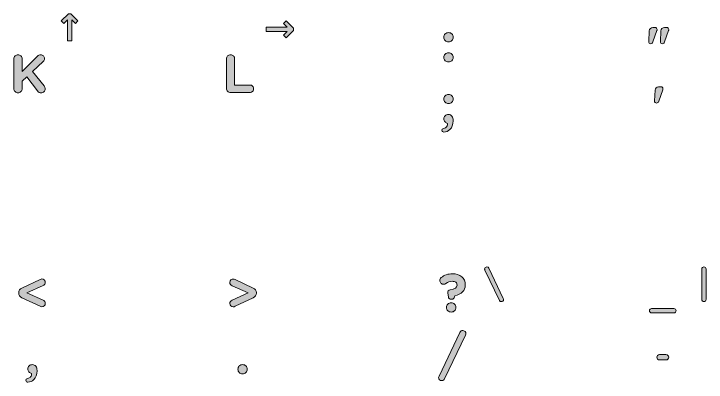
# Model space of a CAD drawing. Header units: inches. Extents: x 10 to 279, y -157 to -9.
# Drawn here: x 219.6 to 278.9, y -79.1 to -47.5 of the extents above; entities that cross this region are included whole.
import ezdxf

# ---------------------------------------------------------------- set-up
doc = ezdxf.new("R2010")
doc.units = ezdxf.units.IN
doc.header["$MEASUREMENT"] = 0
doc.layers.add('Layer 1', color=7, linetype='Continuous')

# ---------------------------------------------------------------- blocks, each defined once
blk = doc.blocks.new('block 40')
at = {"layer": 'Layer 1'}
h = blk.add_hatch(color=7, dxfattribs=at)
h.dxf.hatch_style = 2
edge = h.paths.add_edge_path()
edge.add_spline(control_points=[(256.459, -49.534), (256.459, -49.424), (256.497, -49.331), (256.573, -49.256), (256.65, -49.181), (256.745, -49.144), (256.858, -49.144), (256.971, -49.144), (257.066, -49.181), (257.142, -49.256), (257.218, -49.331), (257.257, -49.424), (257.257, -49.534), (257.257, -49.534), (257.257, -49.543), (257.257, -49.543), (257.257, -49.653), (257.218, -49.745), (257.142, -49.82), (257.066, -49.895), (256.971, -49.933), (256.858, -49.933), (256.745, -49.933), (256.65, -49.895), (256.573, -49.82), (256.497, -49.745), (256.459, -49.653), (256.459, -49.543), (256.459, -49.543), (256.459, -49.534), (256.459, -49.534)], knot_values=[0, 0, 0, 0, 1, 1, 1, 2, 2, 2, 3, 3, 3, 4, 4, 4, 5, 5, 5, 6, 6, 6, 7, 7, 7, 8, 8, 8, 9, 9, 9, 10, 10, 10, 10], degree=3, periodic=1)
edge = h.paths.add_edge_path()
edge.add_spline(control_points=[(256.459, -51.258), (256.459, -51.148), (256.497, -51.056), (256.573, -50.981), (256.65, -50.906), (256.745, -50.868), (256.858, -50.868), (256.971, -50.868), (257.066, -50.906), (257.142, -50.981), (257.218, -51.056), (257.257, -51.148), (257.257, -51.258), (257.257, -51.258), (257.257, -51.267), (257.257, -51.267), (257.257, -51.377), (257.218, -51.47), (257.142, -51.545), (257.066, -51.62), (256.971, -51.657), (256.858, -51.657), (256.745, -51.657), (256.65, -51.62), (256.573, -51.545), (256.497, -51.47), (256.459, -51.377), (256.459, -51.267), (256.459, -51.267), (256.459, -51.258), (256.459, -51.258)], knot_values=[0, 0, 0, 0, 1, 1, 1, 2, 2, 2, 3, 3, 3, 4, 4, 4, 5, 5, 5, 6, 6, 6, 7, 7, 7, 8, 8, 8, 9, 9, 9, 10, 10, 10, 10], degree=3, periodic=1)
h = blk.add_hatch(color=7, dxfattribs=at)
h.dxf.hatch_style = 2
edge = h.paths.add_edge_path()
edge.add_spline(control_points=[(256.289, -57.508), (256.289, -57.429), (256.335, -57.378), (256.427, -57.357), (256.543, -57.329), (256.632, -57.277), (256.695, -57.201), (256.758, -57.125), (256.786, -57.031), (256.78, -56.921), (256.691, -56.9), (256.616, -56.855), (256.553, -56.786), (256.49, -56.717), (256.459, -56.637), (256.459, -56.545), (256.459, -56.545), (256.459, -56.536), (256.459, -56.536), (256.459, -56.426), (256.494, -56.336), (256.565, -56.265), (256.635, -56.195), (256.726, -56.16), (256.839, -56.16), (256.968, -56.16), (257.068, -56.206), (257.14, -56.298), (257.212, -56.389), (257.248, -56.515), (257.248, -56.674), (257.248, -56.674), (257.248, -56.692), (257.248, -56.692), (257.248, -57.013), (257.158, -57.264), (256.977, -57.444), (256.83, -57.591), (256.659, -57.664), (256.464, -57.664), (256.347, -57.664), (256.289, -57.612), (256.289, -57.508)], knot_values=[0, 0, 0, 0, 1, 1, 1, 2, 2, 2, 3, 3, 3, 4, 4, 4, 5, 5, 5, 6, 6, 6, 7, 7, 7, 8, 8, 8, 9, 9, 9, 10, 10, 10, 11, 11, 11, 12, 12, 12, 13, 13, 13, 14, 14, 14, 14], degree=3, periodic=1)
edge = h.paths.add_edge_path()
edge.add_spline(control_points=[(256.459, -54.825), (256.459, -54.715), (256.497, -54.623), (256.573, -54.548), (256.65, -54.473), (256.745, -54.436), (256.858, -54.436), (256.971, -54.436), (257.066, -54.473), (257.142, -54.548), (257.218, -54.623), (257.257, -54.715), (257.257, -54.825), (257.257, -54.825), (257.257, -54.835), (257.257, -54.835), (257.257, -54.945), (257.218, -55.037), (257.142, -55.112), (257.066, -55.187), (256.971, -55.224), (256.858, -55.224), (256.745, -55.224), (256.65, -55.187), (256.573, -55.112), (256.497, -55.037), (256.459, -54.945), (256.459, -54.835), (256.459, -54.835), (256.459, -54.825), (256.459, -54.825)], knot_values=[0, 0, 0, 0, 1, 1, 1, 2, 2, 2, 3, 3, 3, 4, 4, 4, 5, 5, 5, 6, 6, 6, 7, 7, 7, 8, 8, 8, 9, 9, 9, 10, 10, 10, 10], degree=3, periodic=1)
at = {"layer": 'Layer 1', "lineweight": 0}
for points, knots in [([(256.459, -49.534), (256.459, -49.424), (256.497, -49.331), (256.573, -49.256), (256.65, -49.181), (256.745, -49.144), (256.858, -49.144), (256.971, -49.144), (257.066, -49.181), (257.142, -49.256), (257.218, -49.331), (257.257, -49.424), (257.257, -49.534), (257.257, -49.534), (257.257, -49.543), (257.257, -49.543), (257.257, -49.653), (257.218, -49.745), (257.142, -49.82), (257.066, -49.895), (256.971, -49.933), (256.858, -49.933), (256.745, -49.933), (256.65, -49.895), (256.573, -49.82), (256.497, -49.745), (256.459, -49.653), (256.459, -49.543), (256.459, -49.543), (256.459, -49.534), (256.459, -49.534)], [0, 0, 0, 0, 1, 1, 1, 2, 2, 2, 3, 3, 3, 4, 4, 4, 5, 5, 5, 6, 6, 6, 7, 7, 7, 8, 8, 8, 9, 9, 9, 10, 10, 10, 10]), ([(256.459, -51.258), (256.459, -51.148), (256.497, -51.056), (256.573, -50.981), (256.65, -50.906), (256.745, -50.868), (256.858, -50.868), (256.971, -50.868), (257.066, -50.906), (257.142, -50.981), (257.218, -51.056), (257.257, -51.148), (257.257, -51.258), (257.257, -51.258), (257.257, -51.267), (257.257, -51.267), (257.257, -51.377), (257.218, -51.47), (257.142, -51.545), (257.066, -51.62), (256.971, -51.657), (256.858, -51.657), (256.745, -51.657), (256.65, -51.62), (256.573, -51.545), (256.497, -51.47), (256.459, -51.377), (256.459, -51.267), (256.459, -51.267), (256.459, -51.258), (256.459, -51.258)], [0, 0, 0, 0, 1, 1, 1, 2, 2, 2, 3, 3, 3, 4, 4, 4, 5, 5, 5, 6, 6, 6, 7, 7, 7, 8, 8, 8, 9, 9, 9, 10, 10, 10, 10]), ([(256.459, -54.825), (256.459, -54.715), (256.497, -54.623), (256.573, -54.548), (256.65, -54.473), (256.745, -54.436), (256.858, -54.436), (256.971, -54.436), (257.066, -54.473), (257.142, -54.548), (257.218, -54.623), (257.257, -54.715), (257.257, -54.825), (257.257, -54.825), (257.257, -54.835), (257.257, -54.835), (257.257, -54.945), (257.218, -55.037), (257.142, -55.112), (257.066, -55.187), (256.971, -55.224), (256.858, -55.224), (256.745, -55.224), (256.65, -55.187), (256.573, -55.112), (256.497, -55.037), (256.459, -54.945), (256.459, -54.835), (256.459, -54.835), (256.459, -54.825), (256.459, -54.825)], [0, 0, 0, 0, 1, 1, 1, 2, 2, 2, 3, 3, 3, 4, 4, 4, 5, 5, 5, 6, 6, 6, 7, 7, 7, 8, 8, 8, 9, 9, 9, 10, 10, 10, 10]), ([(256.289, -57.508), (256.289, -57.429), (256.335, -57.378), (256.427, -57.357), (256.543, -57.329), (256.632, -57.277), (256.695, -57.201), (256.758, -57.125), (256.786, -57.031), (256.78, -56.921), (256.691, -56.9), (256.616, -56.855), (256.553, -56.786), (256.49, -56.717), (256.459, -56.637), (256.459, -56.545), (256.459, -56.545), (256.459, -56.536), (256.459, -56.536), (256.459, -56.426), (256.494, -56.336), (256.565, -56.265), (256.635, -56.195), (256.726, -56.16), (256.839, -56.16), (256.968, -56.16), (257.068, -56.206), (257.14, -56.298), (257.212, -56.389), (257.248, -56.515), (257.248, -56.674), (257.248, -56.674), (257.248, -56.692), (257.248, -56.692), (257.248, -57.013), (257.158, -57.264), (256.977, -57.444), (256.83, -57.591), (256.659, -57.664), (256.464, -57.664), (256.347, -57.664), (256.289, -57.612), (256.289, -57.508)], [0, 0, 0, 0, 1, 1, 1, 2, 2, 2, 3, 3, 3, 4, 4, 4, 5, 5, 5, 6, 6, 6, 7, 7, 7, 8, 8, 8, 9, 9, 9, 10, 10, 10, 11, 11, 11, 12, 12, 12, 13, 13, 13, 14, 14, 14, 14])]:
    blk.add_open_spline(points, degree=3, knots=knots, dxfattribs=at)
blk = doc.blocks.new('block 41')
at = {"layer": 'Layer 1'}
h = blk.add_hatch(color=7, dxfattribs=at)
h.dxf.hatch_style = 2
edge = h.paths.add_edge_path()
edge.add_spline(control_points=[(237.823, -53.922), (237.823, -53.922), (237.823, -51.391), (237.823, -51.391), (237.823, -51.293), (237.858, -51.21), (237.926, -51.141), (237.995, -51.072), (238.078, -51.038), (238.176, -51.038), (238.274, -51.038), (238.357, -51.072), (238.426, -51.141), (238.495, -51.21), (238.529, -51.293), (238.529, -51.391), (238.529, -51.391), (238.529, -53.633), (238.529, -53.633), (238.529, -53.633), (239.837, -53.633), (239.837, -53.633), (239.925, -53.633), (240.001, -53.665), (240.063, -53.727), (240.126, -53.79), (240.158, -53.866), (240.158, -53.954), (240.158, -54.043), (240.126, -54.119), (240.063, -54.181), (240.001, -54.244), (239.925, -54.275), (239.837, -54.275), (239.837, -54.275), (238.176, -54.275), (238.176, -54.275), (238.078, -54.275), (237.995, -54.241), (237.926, -54.172), (237.858, -54.104), (237.823, -54.02), (237.823, -53.922)], knot_values=[0, 0, 0, 0, 1, 1, 1, 2, 2, 2, 3, 3, 3, 4, 4, 4, 5, 5, 5, 6, 6, 6, 7, 7, 7, 8, 8, 8, 9, 9, 9, 10, 10, 10, 11, 11, 11, 12, 12, 12, 13, 13, 13, 14, 14, 14, 14], degree=3, periodic=1)
at = {"layer": 'Layer 1', "lineweight": 0}
blk.add_open_spline([(237.823, -53.922), (237.823, -53.922), (237.823, -51.391), (237.823, -51.391), (237.823, -51.293), (237.858, -51.21), (237.926, -51.141), (237.995, -51.072), (238.078, -51.038), (238.176, -51.038), (238.274, -51.038), (238.357, -51.072), (238.426, -51.141), (238.495, -51.21), (238.529, -51.293), (238.529, -51.391), (238.529, -51.391), (238.529, -53.633), (238.529, -53.633), (238.529, -53.633), (239.837, -53.633), (239.837, -53.633), (239.925, -53.633), (240.001, -53.665), (240.063, -53.727), (240.126, -53.79), (240.158, -53.866), (240.158, -53.954), (240.158, -54.043), (240.126, -54.119), (240.063, -54.181), (240.001, -54.244), (239.925, -54.275), (239.837, -54.275), (239.837, -54.275), (238.176, -54.275), (238.176, -54.275), (238.078, -54.275), (237.995, -54.241), (237.926, -54.172), (237.858, -54.104), (237.823, -54.02), (237.823, -53.922)], degree=3, knots=[0, 0, 0, 0, 1, 1, 1, 2, 2, 2, 3, 3, 3, 4, 4, 4, 5, 5, 5, 6, 6, 6, 7, 7, 7, 8, 8, 8, 9, 9, 9, 10, 10, 10, 11, 11, 11, 12, 12, 12, 13, 13, 13, 14, 14, 14, 14], dxfattribs=at)
blk = doc.blocks.new('block 42')
at = {"layer": 'Layer 1'}
h = blk.add_hatch(color=7, dxfattribs=at)
h.dxf.hatch_style = 2
edge = h.paths.add_edge_path()
edge.add_spline(control_points=[(219.61, -53.95), (219.61, -53.95), (219.61, -51.391), (219.61, -51.391), (219.61, -51.293), (219.645, -51.21), (219.714, -51.141), (219.783, -51.072), (219.866, -51.038), (219.964, -51.038), (220.062, -51.038), (220.145, -51.072), (220.214, -51.141), (220.283, -51.21), (220.317, -51.293), (220.317, -51.391), (220.317, -51.391), (220.317, -52.468), (220.317, -52.468), (220.317, -52.468), (221.62, -51.175), (221.62, -51.175), (221.711, -51.084), (221.81, -51.038), (221.917, -51.038), (222.012, -51.038), (222.09, -51.07), (222.151, -51.134), (222.212, -51.198), (222.243, -51.275), (222.243, -51.363), (222.243, -51.461), (222.2, -51.55), (222.115, -51.629), (222.115, -51.629), (221.211, -52.473), (221.211, -52.473), (221.211, -52.473), (222.197, -53.711), (222.197, -53.711), (222.261, -53.791), (222.293, -53.873), (222.293, -53.959), (222.293, -54.057), (222.26, -54.139), (222.193, -54.204), (222.125, -54.27), (222.04, -54.303), (221.936, -54.303), (221.826, -54.303), (221.726, -54.246), (221.637, -54.133), (221.637, -54.133), (220.72, -52.932), (220.72, -52.932), (220.72, -52.932), (220.317, -53.308), (220.317, -53.308), (220.317, -53.308), (220.317, -53.95), (220.317, -53.95), (220.317, -54.048), (220.283, -54.131), (220.214, -54.2), (220.145, -54.269), (220.062, -54.303), (219.964, -54.303), (219.866, -54.303), (219.783, -54.269), (219.714, -54.2), (219.645, -54.131), (219.61, -54.048), (219.61, -53.95)], knot_values=[0, 0, 0, 0, 1, 1, 1, 2, 2, 2, 3, 3, 3, 4, 4, 4, 5, 5, 5, 6, 6, 6, 7, 7, 7, 8, 8, 8, 9, 9, 9, 10, 10, 10, 11, 11, 11, 12, 12, 12, 13, 13, 13, 14, 14, 14, 15, 15, 15, 16, 16, 16, 17, 17, 17, 18, 18, 18, 19, 19, 19, 20, 20, 20, 21, 21, 21, 22, 22, 22, 23, 23, 23, 24, 24, 24, 24], degree=3, periodic=1)
at = {"layer": 'Layer 1', "lineweight": 0}
blk.add_open_spline([(219.61, -53.95), (219.61, -53.95), (219.61, -51.391), (219.61, -51.391), (219.61, -51.293), (219.645, -51.21), (219.714, -51.141), (219.783, -51.072), (219.866, -51.038), (219.964, -51.038), (220.062, -51.038), (220.145, -51.072), (220.214, -51.141), (220.283, -51.21), (220.317, -51.293), (220.317, -51.391), (220.317, -51.391), (220.317, -52.468), (220.317, -52.468), (220.317, -52.468), (221.62, -51.175), (221.62, -51.175), (221.711, -51.084), (221.81, -51.038), (221.917, -51.038), (222.012, -51.038), (222.09, -51.07), (222.151, -51.134), (222.212, -51.198), (222.243, -51.275), (222.243, -51.363), (222.243, -51.461), (222.2, -51.55), (222.115, -51.629), (222.115, -51.629), (221.211, -52.473), (221.211, -52.473), (221.211, -52.473), (222.197, -53.711), (222.197, -53.711), (222.261, -53.791), (222.293, -53.873), (222.293, -53.959), (222.293, -54.057), (222.26, -54.139), (222.193, -54.204), (222.125, -54.27), (222.04, -54.303), (221.936, -54.303), (221.826, -54.303), (221.726, -54.246), (221.637, -54.133), (221.637, -54.133), (220.72, -52.932), (220.72, -52.932), (220.72, -52.932), (220.317, -53.308), (220.317, -53.308), (220.317, -53.308), (220.317, -53.95), (220.317, -53.95), (220.317, -54.048), (220.283, -54.131), (220.214, -54.2), (220.145, -54.269), (220.062, -54.303), (219.964, -54.303), (219.866, -54.303), (219.783, -54.269), (219.714, -54.2), (219.645, -54.131), (219.61, -54.048), (219.61, -53.95)], degree=3, knots=[0, 0, 0, 0, 1, 1, 1, 2, 2, 2, 3, 3, 3, 4, 4, 4, 5, 5, 5, 6, 6, 6, 7, 7, 7, 8, 8, 8, 9, 9, 9, 10, 10, 10, 11, 11, 11, 12, 12, 12, 13, 13, 13, 14, 14, 14, 15, 15, 15, 16, 16, 16, 17, 17, 17, 18, 18, 18, 19, 19, 19, 20, 20, 20, 21, 21, 21, 22, 22, 22, 23, 23, 23, 24, 24, 24, 24], dxfattribs=at)
blk = doc.blocks.new('block 45')
at = {"layer": 'Layer 1'}
h = blk.add_hatch(color=7, dxfattribs=at)
h.dxf.hatch_style = 2
edge = h.paths.add_edge_path()
edge.add_spline(control_points=[(274.006, -49.903), (274.006, -49.903), (274.057, -48.997), (274.057, -48.997), (274.063, -48.915), (274.092, -48.846), (274.146, -48.789), (274.2, -48.733), (274.269, -48.705), (274.354, -48.705), (274.354, -48.705), (274.557, -48.705), (274.557, -48.705), (274.605, -48.705), (274.644, -48.72), (274.675, -48.751), (274.706, -48.782), (274.722, -48.823), (274.722, -48.874), (274.722, -48.902), (274.718, -48.932), (274.709, -48.963), (274.709, -48.963), (274.371, -49.941), (274.371, -49.941), (274.334, -50.045), (274.272, -50.097), (274.184, -50.097), (274.133, -50.097), (274.09, -50.079), (274.055, -50.042), (274.02, -50.006), (274.004, -49.959), (274.006, -49.903)], knot_values=[0, 0, 0, 0, 1, 1, 1, 2, 2, 2, 3, 3, 3, 4, 4, 4, 5, 5, 5, 6, 6, 6, 7, 7, 7, 8, 8, 8, 9, 9, 9, 10, 10, 10, 11, 11, 11, 11], degree=3, periodic=1)
edge = h.paths.add_edge_path()
edge.add_spline(control_points=[(275.005, -49.903), (275.005, -49.903), (275.056, -48.997), (275.056, -48.997), (275.062, -48.915), (275.092, -48.846), (275.145, -48.789), (275.199, -48.733), (275.268, -48.705), (275.353, -48.705), (275.353, -48.705), (275.556, -48.705), (275.556, -48.705), (275.604, -48.705), (275.643, -48.72), (275.674, -48.751), (275.705, -48.782), (275.721, -48.823), (275.721, -48.874), (275.721, -48.902), (275.717, -48.932), (275.708, -48.963), (275.708, -48.963), (275.37, -49.941), (275.37, -49.941), (275.333, -50.045), (275.271, -50.097), (275.183, -50.097), (275.133, -50.097), (275.089, -50.079), (275.054, -50.042), (275.019, -50.006), (275.003, -49.959), (275.005, -49.903)], knot_values=[0, 0, 0, 0, 1, 1, 1, 2, 2, 2, 3, 3, 3, 4, 4, 4, 5, 5, 5, 6, 6, 6, 7, 7, 7, 8, 8, 8, 9, 9, 9, 10, 10, 10, 11, 11, 11, 11], degree=3, periodic=1)
h = blk.add_hatch(color=7, dxfattribs=at)
h.dxf.hatch_style = 2
edge = h.paths.add_edge_path()
edge.add_spline(control_points=[(274.502, -54.983), (274.502, -54.983), (274.553, -54.077), (274.553, -54.077), (274.558, -53.995), (274.588, -53.926), (274.642, -53.869), (274.695, -53.813), (274.764, -53.784), (274.849, -53.784), (274.849, -53.784), (275.052, -53.784), (275.052, -53.784), (275.1, -53.784), (275.141, -53.8), (275.175, -53.831), (275.209, -53.862), (275.226, -53.903), (275.226, -53.954), (275.226, -53.982), (275.222, -54.012), (275.213, -54.043), (275.213, -54.043), (274.875, -55.021), (274.875, -55.021), (274.838, -55.125), (274.773, -55.177), (274.68, -55.177), (274.626, -55.177), (274.582, -55.159), (274.549, -55.122), (274.515, -55.086), (274.499, -55.039), (274.502, -54.983)], knot_values=[0, 0, 0, 0, 1, 1, 1, 2, 2, 2, 3, 3, 3, 4, 4, 4, 5, 5, 5, 6, 6, 6, 7, 7, 7, 8, 8, 8, 9, 9, 9, 10, 10, 10, 11, 11, 11, 11], degree=3, periodic=1)
at = {"layer": 'Layer 1', "lineweight": 0}
for points in [[(274.006, -49.903), (274.006, -49.903), (274.057, -48.997), (274.057, -48.997), (274.063, -48.915), (274.092, -48.846), (274.146, -48.789), (274.2, -48.733), (274.269, -48.705), (274.354, -48.705), (274.354, -48.705), (274.557, -48.705), (274.557, -48.705), (274.605, -48.705), (274.644, -48.72), (274.675, -48.751), (274.706, -48.782), (274.722, -48.823), (274.722, -48.874), (274.722, -48.902), (274.718, -48.932), (274.709, -48.963), (274.709, -48.963), (274.371, -49.941), (274.371, -49.941), (274.334, -50.045), (274.272, -50.097), (274.184, -50.097), (274.133, -50.097), (274.09, -50.079), (274.055, -50.042), (274.02, -50.006), (274.004, -49.959), (274.006, -49.903)], [(275.005, -49.903), (275.005, -49.903), (275.056, -48.997), (275.056, -48.997), (275.062, -48.915), (275.092, -48.846), (275.145, -48.789), (275.199, -48.733), (275.268, -48.705), (275.353, -48.705), (275.353, -48.705), (275.556, -48.705), (275.556, -48.705), (275.604, -48.705), (275.643, -48.72), (275.674, -48.751), (275.705, -48.782), (275.721, -48.823), (275.721, -48.874), (275.721, -48.902), (275.717, -48.932), (275.708, -48.963), (275.708, -48.963), (275.37, -49.941), (275.37, -49.941), (275.333, -50.045), (275.271, -50.097), (275.183, -50.097), (275.133, -50.097), (275.089, -50.079), (275.054, -50.042), (275.019, -50.006), (275.003, -49.959), (275.005, -49.903)], [(274.502, -54.983), (274.502, -54.983), (274.553, -54.077), (274.553, -54.077), (274.558, -53.995), (274.588, -53.926), (274.642, -53.869), (274.695, -53.813), (274.764, -53.784), (274.849, -53.784), (274.849, -53.784), (275.052, -53.784), (275.052, -53.784), (275.1, -53.784), (275.141, -53.8), (275.175, -53.831), (275.209, -53.862), (275.226, -53.903), (275.226, -53.954), (275.226, -53.982), (275.222, -54.012), (275.213, -54.043), (275.213, -54.043), (274.875, -55.021), (274.875, -55.021), (274.838, -55.125), (274.773, -55.177), (274.68, -55.177), (274.626, -55.177), (274.582, -55.159), (274.549, -55.122), (274.515, -55.086), (274.499, -55.039), (274.502, -54.983)]]:
    blk.add_open_spline(points, degree=3, knots=[0, 0, 0, 0, 1, 1, 1, 2, 2, 2, 3, 3, 3, 4, 4, 4, 5, 5, 5, 6, 6, 6, 7, 7, 7, 8, 8, 8, 9, 9, 9, 10, 10, 10, 11, 11, 11, 11], dxfattribs=at)
blk = doc.blocks.new('block 46')
at = {"layer": 'Layer 1'}
h = blk.add_hatch(color=7, dxfattribs=at)
h.dxf.hatch_style = 2
edge = h.paths.add_edge_path()
edge.add_spline(control_points=[(257.123, -71.995), (257.123, -71.995), (257.086, -71.995), (257.086, -71.995), (257.022, -71.995), (256.967, -71.973), (256.921, -71.93), (256.875, -71.888), (256.848, -71.834), (256.838, -71.77), (256.838, -71.77), (256.793, -71.458), (256.793, -71.458), (256.78, -71.385), (256.794, -71.323), (256.834, -71.272), (256.874, -71.222), (256.93, -71.192), (257.003, -71.183), (257.392, -71.134), (257.586, -71.001), (257.586, -70.784), (257.586, -70.784), (257.586, -70.775), (257.586, -70.775), (257.586, -70.671), (257.549, -70.591), (257.476, -70.534), (257.402, -70.477), (257.298, -70.449), (257.164, -70.449), (256.971, -70.449), (256.794, -70.51), (256.632, -70.633), (256.568, -70.681), (256.499, -70.706), (256.426, -70.706), (256.337, -70.706), (256.261, -70.675), (256.199, -70.612), (256.136, -70.549), (256.105, -70.474), (256.105, -70.385), (256.105, -70.287), (256.144, -70.205), (256.224, -70.137), (256.49, -69.917), (256.808, -69.807), (257.178, -69.807), (257.514, -69.807), (257.783, -69.89), (257.985, -70.057), (258.187, -70.224), (258.288, -70.457), (258.288, -70.756), (258.288, -70.756), (258.288, -70.766), (258.288, -70.766), (258.288, -71.258), (257.987, -71.565), (257.384, -71.687), (257.384, -71.687), (257.371, -71.77), (257.371, -71.77), (257.361, -71.831), (257.334, -71.884), (257.288, -71.928), (257.242, -71.973), (257.187, -71.995), (257.123, -71.995)], knot_values=[0, 0, 0, 0, 1, 1, 1, 2, 2, 2, 3, 3, 3, 4, 4, 4, 5, 5, 5, 6, 6, 6, 7, 7, 7, 8, 8, 8, 9, 9, 9, 10, 10, 10, 11, 11, 11, 12, 12, 12, 13, 13, 13, 14, 14, 14, 15, 15, 15, 16, 16, 16, 17, 17, 17, 18, 18, 18, 19, 19, 19, 20, 20, 20, 21, 21, 21, 22, 22, 22, 23, 23, 23, 23], degree=3, periodic=1)
edge = h.paths.add_edge_path()
edge.add_spline(control_points=[(256.687, -72.687), (256.687, -72.577), (256.725, -72.485), (256.802, -72.41), (256.878, -72.335), (256.973, -72.297), (257.086, -72.297), (257.199, -72.297), (257.294, -72.335), (257.371, -72.41), (257.447, -72.485), (257.485, -72.577), (257.485, -72.687), (257.485, -72.687), (257.485, -72.696), (257.485, -72.696), (257.485, -72.806), (257.447, -72.899), (257.371, -72.974), (257.294, -73.049), (257.199, -73.086), (257.086, -73.086), (256.973, -73.086), (256.878, -73.049), (256.802, -72.974), (256.725, -72.899), (256.687, -72.806), (256.687, -72.696), (256.687, -72.696), (256.687, -72.687), (256.687, -72.687)], knot_values=[0, 0, 0, 0, 1, 1, 1, 2, 2, 2, 3, 3, 3, 4, 4, 4, 5, 5, 5, 6, 6, 6, 7, 7, 7, 8, 8, 8, 9, 9, 9, 10, 10, 10, 10], degree=3, periodic=1)
h = blk.add_hatch(color=7, dxfattribs=at)
h.dxf.hatch_style = 2
edge = h.paths.add_edge_path()
edge.add_spline(control_points=[(256.008, -78.703), (256.008, -78.664), (256.019, -78.619), (256.041, -78.57), (256.041, -78.57), (257.834, -74.824), (257.834, -74.824), (257.886, -74.717), (257.967, -74.663), (258.077, -74.663), (258.15, -74.663), (258.213, -74.689), (258.267, -74.741), (258.321, -74.793), (258.347, -74.854), (258.347, -74.924), (258.347, -74.964), (258.337, -75.009), (258.315, -75.057), (258.315, -75.057), (256.522, -78.804), (256.522, -78.804), (256.47, -78.911), (256.389, -78.965), (256.279, -78.965), (256.206, -78.965), (256.142, -78.939), (256.089, -78.887), (256.035, -78.835), (256.008, -78.774), (256.008, -78.703)], knot_values=[0, 0, 0, 0, 1, 1, 1, 2, 2, 2, 3, 3, 3, 4, 4, 4, 5, 5, 5, 6, 6, 6, 7, 7, 7, 8, 8, 8, 9, 9, 9, 10, 10, 10, 10], degree=3, periodic=1)
at = {"layer": 'Layer 1', "lineweight": 0}
for points, knots in [([(257.123, -71.995), (257.123, -71.995), (257.086, -71.995), (257.086, -71.995), (257.022, -71.995), (256.967, -71.973), (256.921, -71.93), (256.875, -71.888), (256.848, -71.834), (256.838, -71.77), (256.838, -71.77), (256.793, -71.458), (256.793, -71.458), (256.78, -71.385), (256.794, -71.323), (256.834, -71.272), (256.874, -71.222), (256.93, -71.192), (257.003, -71.183), (257.392, -71.134), (257.586, -71.001), (257.586, -70.784), (257.586, -70.784), (257.586, -70.775), (257.586, -70.775), (257.586, -70.671), (257.549, -70.591), (257.476, -70.534), (257.402, -70.477), (257.298, -70.449), (257.164, -70.449), (256.971, -70.449), (256.794, -70.51), (256.632, -70.633), (256.568, -70.681), (256.499, -70.706), (256.426, -70.706), (256.337, -70.706), (256.261, -70.675), (256.199, -70.612), (256.136, -70.549), (256.105, -70.474), (256.105, -70.385), (256.105, -70.287), (256.144, -70.205), (256.224, -70.137), (256.49, -69.917), (256.808, -69.807), (257.178, -69.807), (257.514, -69.807), (257.783, -69.89), (257.985, -70.057), (258.187, -70.224), (258.288, -70.457), (258.288, -70.756), (258.288, -70.756), (258.288, -70.766), (258.288, -70.766), (258.288, -71.258), (257.987, -71.565), (257.384, -71.687), (257.384, -71.687), (257.371, -71.77), (257.371, -71.77), (257.361, -71.831), (257.334, -71.884), (257.288, -71.928), (257.242, -71.973), (257.187, -71.995), (257.123, -71.995)], [0, 0, 0, 0, 1, 1, 1, 2, 2, 2, 3, 3, 3, 4, 4, 4, 5, 5, 5, 6, 6, 6, 7, 7, 7, 8, 8, 8, 9, 9, 9, 10, 10, 10, 11, 11, 11, 12, 12, 12, 13, 13, 13, 14, 14, 14, 15, 15, 15, 16, 16, 16, 17, 17, 17, 18, 18, 18, 19, 19, 19, 20, 20, 20, 21, 21, 21, 22, 22, 22, 23, 23, 23, 23]), ([(256.687, -72.687), (256.687, -72.577), (256.725, -72.485), (256.802, -72.41), (256.878, -72.335), (256.973, -72.297), (257.086, -72.297), (257.199, -72.297), (257.294, -72.335), (257.371, -72.41), (257.447, -72.485), (257.485, -72.577), (257.485, -72.687), (257.485, -72.687), (257.485, -72.696), (257.485, -72.696), (257.485, -72.806), (257.447, -72.899), (257.371, -72.974), (257.294, -73.049), (257.199, -73.086), (257.086, -73.086), (256.973, -73.086), (256.878, -73.049), (256.802, -72.974), (256.725, -72.899), (256.687, -72.806), (256.687, -72.696), (256.687, -72.696), (256.687, -72.687), (256.687, -72.687)], [0, 0, 0, 0, 1, 1, 1, 2, 2, 2, 3, 3, 3, 4, 4, 4, 5, 5, 5, 6, 6, 6, 7, 7, 7, 8, 8, 8, 9, 9, 9, 10, 10, 10, 10]), ([(256.008, -78.703), (256.008, -78.664), (256.019, -78.619), (256.041, -78.57), (256.041, -78.57), (257.834, -74.824), (257.834, -74.824), (257.886, -74.717), (257.967, -74.663), (258.077, -74.663), (258.15, -74.663), (258.213, -74.689), (258.267, -74.741), (258.321, -74.793), (258.347, -74.854), (258.347, -74.924), (258.347, -74.964), (258.337, -75.009), (258.315, -75.057), (258.315, -75.057), (256.522, -78.804), (256.522, -78.804), (256.47, -78.911), (256.389, -78.965), (256.279, -78.965), (256.206, -78.965), (256.142, -78.939), (256.089, -78.887), (256.035, -78.835), (256.008, -78.774), (256.008, -78.703)], [0, 0, 0, 0, 1, 1, 1, 2, 2, 2, 3, 3, 3, 4, 4, 4, 5, 5, 5, 6, 6, 6, 7, 7, 7, 8, 8, 8, 9, 9, 9, 10, 10, 10, 10])]:
    blk.add_open_spline(points, degree=3, knots=knots, dxfattribs=at)
blk = doc.blocks.new('block 47')
at = {"layer": 'Layer 1'}
h = blk.add_hatch(color=7, dxfattribs=at)
h.dxf.hatch_style = 2
edge = h.paths.add_edge_path()
edge.add_spline(control_points=[(238.421, -70.257), (238.464, -70.257), (238.513, -70.27), (238.568, -70.298), (238.568, -70.298), (240.114, -71.031), (240.114, -71.031), (240.3, -71.12), (240.393, -71.25), (240.393, -71.421), (240.393, -71.421), (240.393, -71.467), (240.393, -71.467), (240.393, -71.639), (240.3, -71.768), (240.114, -71.857), (240.114, -71.857), (238.568, -72.591), (238.568, -72.591), (238.507, -72.621), (238.45, -72.637), (238.398, -72.637), (238.325, -72.64), (238.26, -72.613), (238.204, -72.556), (238.147, -72.5), (238.118, -72.43), (238.118, -72.348), (238.118, -72.219), (238.183, -72.126), (238.311, -72.068), (238.311, -72.068), (239.696, -71.449), (239.696, -71.449), (239.696, -71.449), (238.311, -70.83), (238.311, -70.83), (238.183, -70.772), (238.118, -70.675), (238.118, -70.541), (238.118, -70.455), (238.148, -70.386), (238.206, -70.332), (238.263, -70.279), (238.335, -70.253), (238.421, -70.257)], knot_values=[0, 0, 0, 0, 1, 1, 1, 2, 2, 2, 3, 3, 3, 4, 4, 4, 5, 5, 5, 6, 6, 6, 7, 7, 7, 8, 8, 8, 9, 9, 9, 10, 10, 10, 11, 11, 11, 12, 12, 12, 13, 13, 13, 14, 14, 14, 15, 15, 15, 15], degree=3, periodic=1)
h = blk.add_hatch(color=7, dxfattribs=at)
h.dxf.hatch_style = 2
edge = h.paths.add_edge_path()
edge.add_spline(control_points=[(238.811, -77.979), (238.811, -77.869), (238.849, -77.776), (238.926, -77.701), (239.002, -77.626), (239.097, -77.589), (239.21, -77.589), (239.323, -77.589), (239.418, -77.626), (239.494, -77.701), (239.571, -77.776), (239.609, -77.869), (239.609, -77.979), (239.609, -77.979), (239.609, -77.988), (239.609, -77.988), (239.609, -78.098), (239.571, -78.191), (239.494, -78.265), (239.418, -78.34), (239.323, -78.378), (239.21, -78.378), (239.097, -78.378), (239.002, -78.34), (238.926, -78.265), (238.849, -78.191), (238.811, -78.098), (238.811, -77.988), (238.811, -77.988), (238.811, -77.979), (238.811, -77.979)], knot_values=[0, 0, 0, 0, 1, 1, 1, 2, 2, 2, 3, 3, 3, 4, 4, 4, 5, 5, 5, 6, 6, 6, 7, 7, 7, 8, 8, 8, 9, 9, 9, 10, 10, 10, 10], degree=3, periodic=1)
at = {"layer": 'Layer 1', "lineweight": 0}
for points, knots in [([(238.421, -70.257), (238.464, -70.257), (238.513, -70.27), (238.568, -70.298), (238.568, -70.298), (240.114, -71.031), (240.114, -71.031), (240.3, -71.12), (240.393, -71.25), (240.393, -71.421), (240.393, -71.421), (240.393, -71.467), (240.393, -71.467), (240.393, -71.639), (240.3, -71.768), (240.114, -71.857), (240.114, -71.857), (238.568, -72.591), (238.568, -72.591), (238.507, -72.621), (238.45, -72.637), (238.398, -72.637), (238.325, -72.64), (238.26, -72.613), (238.204, -72.556), (238.147, -72.5), (238.118, -72.43), (238.118, -72.348), (238.118, -72.219), (238.183, -72.126), (238.311, -72.068), (238.311, -72.068), (239.696, -71.449), (239.696, -71.449), (239.696, -71.449), (238.311, -70.83), (238.311, -70.83), (238.183, -70.772), (238.118, -70.675), (238.118, -70.541), (238.118, -70.455), (238.148, -70.386), (238.206, -70.332), (238.263, -70.279), (238.335, -70.253), (238.421, -70.257)], [0, 0, 0, 0, 1, 1, 1, 2, 2, 2, 3, 3, 3, 4, 4, 4, 5, 5, 5, 6, 6, 6, 7, 7, 7, 8, 8, 8, 9, 9, 9, 10, 10, 10, 11, 11, 11, 12, 12, 12, 13, 13, 13, 14, 14, 14, 15, 15, 15, 15]), ([(238.811, -77.979), (238.811, -77.869), (238.849, -77.776), (238.926, -77.701), (239.002, -77.626), (239.097, -77.589), (239.21, -77.589), (239.323, -77.589), (239.418, -77.626), (239.494, -77.701), (239.571, -77.776), (239.609, -77.869), (239.609, -77.979), (239.609, -77.979), (239.609, -77.988), (239.609, -77.988), (239.609, -78.098), (239.571, -78.191), (239.494, -78.265), (239.418, -78.34), (239.323, -78.378), (239.21, -78.378), (239.097, -78.378), (239.002, -78.34), (238.926, -78.265), (238.849, -78.191), (238.811, -78.098), (238.811, -77.988), (238.811, -77.988), (238.811, -77.979), (238.811, -77.979)], [0, 0, 0, 0, 1, 1, 1, 2, 2, 2, 3, 3, 3, 4, 4, 4, 5, 5, 5, 6, 6, 6, 7, 7, 7, 8, 8, 8, 9, 9, 9, 10, 10, 10, 10])]:
    blk.add_open_spline(points, degree=3, knots=knots, dxfattribs=at)
blk = doc.blocks.new('block 48')
at = {"layer": 'Layer 1'}
h = blk.add_hatch(color=7, dxfattribs=at)
h.dxf.hatch_style = 2
edge = h.paths.add_edge_path()
edge.add_spline(control_points=[(221.999, -72.632), (221.956, -72.632), (221.907, -72.618), (221.852, -72.591), (221.852, -72.591), (220.307, -71.857), (220.307, -71.857), (220.12, -71.768), (220.027, -71.639), (220.027, -71.467), (220.027, -71.467), (220.027, -71.421), (220.027, -71.421), (220.027, -71.25), (220.12, -71.12), (220.307, -71.031), (220.307, -71.031), (221.852, -70.298), (221.852, -70.298), (221.913, -70.267), (221.97, -70.252), (222.022, -70.252), (222.095, -70.249), (222.16, -70.276), (222.217, -70.332), (222.273, -70.389), (222.302, -70.458), (222.302, -70.541), (222.302, -70.669), (222.237, -70.763), (222.109, -70.82), (222.109, -70.82), (220.724, -71.44), (220.724, -71.44), (220.724, -71.44), (222.109, -72.059), (222.109, -72.059), (222.237, -72.117), (222.302, -72.213), (222.302, -72.348), (222.302, -72.433), (222.272, -72.503), (222.214, -72.556), (222.156, -72.61), (222.085, -72.635), (221.999, -72.632)], knot_values=[0, 0, 0, 0, 1, 1, 1, 2, 2, 2, 3, 3, 3, 4, 4, 4, 5, 5, 5, 6, 6, 6, 7, 7, 7, 8, 8, 8, 9, 9, 9, 10, 10, 10, 11, 11, 11, 12, 12, 12, 13, 13, 13, 14, 14, 14, 15, 15, 15, 15], degree=3, periodic=1)
h = blk.add_hatch(color=7, dxfattribs=at)
h.dxf.hatch_style = 2
edge = h.paths.add_edge_path()
edge.add_spline(control_points=[(220.641, -78.937), (220.641, -78.858), (220.687, -78.807), (220.779, -78.786), (220.895, -78.759), (220.985, -78.706), (221.047, -78.63), (221.11, -78.554), (221.138, -78.46), (221.132, -78.35), (221.044, -78.329), (220.968, -78.284), (220.905, -78.215), (220.842, -78.146), (220.811, -78.066), (220.811, -77.974), (220.811, -77.974), (220.811, -77.965), (220.811, -77.965), (220.811, -77.855), (220.846, -77.765), (220.917, -77.694), (220.987, -77.624), (221.079, -77.589), (221.192, -77.589), (221.32, -77.589), (221.42, -77.635), (221.492, -77.727), (221.564, -77.818), (221.6, -77.944), (221.6, -78.103), (221.6, -78.103), (221.6, -78.121), (221.6, -78.121), (221.6, -78.442), (221.51, -78.693), (221.329, -78.873), (221.183, -79.02), (221.011, -79.093), (220.816, -79.093), (220.7, -79.093), (220.641, -79.041), (220.641, -78.937)], knot_values=[0, 0, 0, 0, 1, 1, 1, 2, 2, 2, 3, 3, 3, 4, 4, 4, 5, 5, 5, 6, 6, 6, 7, 7, 7, 8, 8, 8, 9, 9, 9, 10, 10, 10, 11, 11, 11, 12, 12, 12, 13, 13, 13, 14, 14, 14, 14], degree=3, periodic=1)
at = {"layer": 'Layer 1', "lineweight": 0}
for points, knots in [([(221.999, -72.632), (221.956, -72.632), (221.907, -72.618), (221.852, -72.591), (221.852, -72.591), (220.307, -71.857), (220.307, -71.857), (220.12, -71.768), (220.027, -71.639), (220.027, -71.467), (220.027, -71.467), (220.027, -71.421), (220.027, -71.421), (220.027, -71.25), (220.12, -71.12), (220.307, -71.031), (220.307, -71.031), (221.852, -70.298), (221.852, -70.298), (221.913, -70.267), (221.97, -70.252), (222.022, -70.252), (222.095, -70.249), (222.16, -70.276), (222.217, -70.332), (222.273, -70.389), (222.302, -70.458), (222.302, -70.541), (222.302, -70.669), (222.237, -70.763), (222.109, -70.82), (222.109, -70.82), (220.724, -71.44), (220.724, -71.44), (220.724, -71.44), (222.109, -72.059), (222.109, -72.059), (222.237, -72.117), (222.302, -72.213), (222.302, -72.348), (222.302, -72.433), (222.272, -72.503), (222.214, -72.556), (222.156, -72.61), (222.085, -72.635), (221.999, -72.632)], [0, 0, 0, 0, 1, 1, 1, 2, 2, 2, 3, 3, 3, 4, 4, 4, 5, 5, 5, 6, 6, 6, 7, 7, 7, 8, 8, 8, 9, 9, 9, 10, 10, 10, 11, 11, 11, 12, 12, 12, 13, 13, 13, 14, 14, 14, 15, 15, 15, 15]), ([(220.641, -78.937), (220.641, -78.858), (220.687, -78.807), (220.779, -78.786), (220.895, -78.759), (220.985, -78.706), (221.047, -78.63), (221.11, -78.554), (221.138, -78.46), (221.132, -78.35), (221.044, -78.329), (220.968, -78.284), (220.905, -78.215), (220.842, -78.146), (220.811, -78.066), (220.811, -77.974), (220.811, -77.974), (220.811, -77.965), (220.811, -77.965), (220.811, -77.855), (220.846, -77.765), (220.917, -77.694), (220.987, -77.624), (221.079, -77.589), (221.192, -77.589), (221.32, -77.589), (221.42, -77.635), (221.492, -77.727), (221.564, -77.818), (221.6, -77.944), (221.6, -78.103), (221.6, -78.103), (221.6, -78.121), (221.6, -78.121), (221.6, -78.442), (221.51, -78.693), (221.329, -78.873), (221.183, -79.02), (221.011, -79.093), (220.816, -79.093), (220.7, -79.093), (220.641, -79.041), (220.641, -78.937)], [0, 0, 0, 0, 1, 1, 1, 2, 2, 2, 3, 3, 3, 4, 4, 4, 5, 5, 5, 6, 6, 6, 7, 7, 7, 8, 8, 8, 9, 9, 9, 10, 10, 10, 11, 11, 11, 12, 12, 12, 13, 13, 13, 14, 14, 14, 14])]:
    blk.add_open_spline(points, degree=3, knots=knots, dxfattribs=at)
blk = doc.blocks.new('block 51')
at = {"layer": 'Layer 1'}
h = blk.add_hatch(color=7, dxfattribs=at)
h.dxf.hatch_style = 2
edge = h.paths.add_edge_path()
edge.add_spline(control_points=[(274.251, -73.161), (274.201, -73.161), (274.157, -73.143), (274.121, -73.107), (274.085, -73.071), (274.067, -73.028), (274.067, -72.977), (274.067, -72.926), (274.085, -72.883), (274.121, -72.847), (274.157, -72.811), (274.201, -72.793), (274.251, -72.793), (274.251, -72.793), (276.169, -72.793), (276.169, -72.793), (276.22, -72.793), (276.263, -72.811), (276.299, -72.847), (276.335, -72.883), (276.353, -72.926), (276.353, -72.977), (276.353, -73.028), (276.335, -73.071), (276.299, -73.107), (276.263, -73.143), (276.22, -73.161), (276.169, -73.161), (276.169, -73.161), (274.251, -73.161), (274.251, -73.161)], knot_values=[0, 0, 0, 0, 1, 1, 1, 2, 2, 2, 3, 3, 3, 4, 4, 4, 5, 5, 5, 6, 6, 6, 7, 7, 7, 8, 8, 8, 9, 9, 9, 10, 10, 10, 10], degree=3, periodic=1)
h = blk.add_hatch(color=7, dxfattribs=at)
h.dxf.hatch_style = 2
edge = h.paths.add_edge_path()
edge.add_spline(control_points=[(274.934, -77.192), (274.87, -77.192), (274.816, -77.169), (274.77, -77.124), (274.725, -77.078), (274.702, -77.024), (274.702, -76.96), (274.702, -76.897), (274.725, -76.842), (274.77, -76.797), (274.816, -76.751), (274.87, -76.729), (274.934, -76.729), (274.934, -76.729), (275.486, -76.729), (275.486, -76.729), (275.55, -76.729), (275.605, -76.751), (275.65, -76.797), (275.695, -76.842), (275.718, -76.897), (275.718, -76.96), (275.718, -77.024), (275.695, -77.078), (275.65, -77.124), (275.605, -77.169), (275.55, -77.192), (275.486, -77.192), (275.486, -77.192), (274.934, -77.192), (274.934, -77.192)], knot_values=[0, 0, 0, 0, 1, 1, 1, 2, 2, 2, 3, 3, 3, 4, 4, 4, 5, 5, 5, 6, 6, 6, 7, 7, 7, 8, 8, 8, 9, 9, 9, 10, 10, 10, 10], degree=3, periodic=1)
at = {"layer": 'Layer 1', "lineweight": 0}
for points in [[(274.251, -73.161), (274.201, -73.161), (274.157, -73.143), (274.121, -73.107), (274.085, -73.071), (274.067, -73.028), (274.067, -72.977), (274.067, -72.926), (274.085, -72.883), (274.121, -72.847), (274.157, -72.811), (274.201, -72.793), (274.251, -72.793), (274.251, -72.793), (276.169, -72.793), (276.169, -72.793), (276.22, -72.793), (276.263, -72.811), (276.299, -72.847), (276.335, -72.883), (276.353, -72.926), (276.353, -72.977), (276.353, -73.028), (276.335, -73.071), (276.299, -73.107), (276.263, -73.143), (276.22, -73.161), (276.169, -73.161), (276.169, -73.161), (274.251, -73.161), (274.251, -73.161)], [(274.934, -77.192), (274.87, -77.192), (274.816, -77.169), (274.77, -77.124), (274.725, -77.078), (274.702, -77.024), (274.702, -76.96), (274.702, -76.897), (274.725, -76.842), (274.77, -76.797), (274.816, -76.751), (274.87, -76.729), (274.934, -76.729), (274.934, -76.729), (275.486, -76.729), (275.486, -76.729), (275.55, -76.729), (275.605, -76.751), (275.65, -76.797), (275.695, -76.842), (275.718, -76.897), (275.718, -76.96), (275.718, -77.024), (275.695, -77.078), (275.65, -77.124), (275.605, -77.169), (275.55, -77.192), (275.486, -77.192), (275.486, -77.192), (274.934, -77.192), (274.934, -77.192)]]:
    blk.add_open_spline(points, degree=3, knots=[0, 0, 0, 0, 1, 1, 1, 2, 2, 2, 3, 3, 3, 4, 4, 4, 5, 5, 5, 6, 6, 6, 7, 7, 7, 8, 8, 8, 9, 9, 9, 10, 10, 10, 10], dxfattribs=at)
blk = doc.blocks.new('block 67')
at = {"layer": 'Layer 1'}
h = blk.add_hatch(color=7, dxfattribs=at)
h.dxf.hatch_style = 2
h.paths.add_polyline_path([(243.56, -48.754), (243.56, -48.971), (242.951, -49.58), (242.726, -49.355), (243.033, -49.049), (241.236, -49.049), (241.236, -48.676), (243.033, -48.676), (242.726, -48.369), (242.951, -48.145)])
at = {"layer": 'Layer 1', "lineweight": 0}
blk.add_lwpolyline([(243.56, -48.754), (243.56, -48.971), (242.951, -49.58), (242.726, -49.355), (243.033, -49.049), (241.236, -49.049), (241.236, -48.676), (243.033, -48.676), (242.726, -48.369), (242.951, -48.145), (243.56, -48.754)], dxfattribs=at)
blk = doc.blocks.new('block 68')
at = {"layer": 'Layer 1'}
h = blk.add_hatch(color=7, dxfattribs=at)
h.dxf.hatch_style = 2
h.paths.add_polyline_path([(224.279, -47.532), (224.496, -47.532), (225.105, -48.141), (224.881, -48.366), (224.573, -48.059), (224.573, -49.858), (224.201, -49.858), (224.201, -48.059), (223.895, -48.366), (223.67, -48.141)])
at = {"layer": 'Layer 1', "lineweight": 0}
blk.add_lwpolyline([(224.279, -47.532), (224.496, -47.532), (225.105, -48.141), (224.881, -48.366), (224.573, -48.059), (224.573, -49.858), (224.201, -49.858), (224.201, -48.059), (223.895, -48.366), (223.67, -48.141), (224.279, -47.532)], dxfattribs=at)
blk = doc.blocks.new('block 72')
at = {"layer": 'Layer 1'}
h = blk.add_hatch(color=7, dxfattribs=at)
h.dxf.hatch_style = 2
edge = h.paths.add_edge_path()
edge.add_spline(control_points=[(278.547, -72.006), (278.547, -72.006), (278.547, -69.409), (278.547, -69.409), (278.547, -69.356), (278.566, -69.311), (278.603, -69.274), (278.64, -69.237), (278.685, -69.218), (278.738, -69.218), (278.791, -69.218), (278.836, -69.237), (278.873, -69.274), (278.91, -69.311), (278.928, -69.356), (278.928, -69.409), (278.928, -69.409), (278.928, -72.006), (278.928, -72.006), (278.928, -72.059), (278.91, -72.104), (278.873, -72.141), (278.836, -72.178), (278.791, -72.196), (278.738, -72.196), (278.685, -72.196), (278.64, -72.178), (278.603, -72.141), (278.566, -72.104), (278.547, -72.059), (278.547, -72.006)], knot_values=[0, 0, 0, 0, 1, 1, 1, 2, 2, 2, 3, 3, 3, 4, 4, 4, 5, 5, 5, 6, 6, 6, 7, 7, 7, 8, 8, 8, 9, 9, 9, 10, 10, 10, 10], degree=3, periodic=1)
at = {"layer": 'Layer 1', "lineweight": 0}
blk.add_open_spline([(278.547, -72.006), (278.547, -72.006), (278.547, -69.409), (278.547, -69.409), (278.547, -69.356), (278.566, -69.311), (278.603, -69.274), (278.64, -69.237), (278.685, -69.218), (278.738, -69.218), (278.791, -69.218), (278.836, -69.237), (278.873, -69.274), (278.91, -69.311), (278.928, -69.356), (278.928, -69.409), (278.928, -69.409), (278.928, -72.006), (278.928, -72.006), (278.928, -72.059), (278.91, -72.104), (278.873, -72.141), (278.836, -72.178), (278.791, -72.196), (278.738, -72.196), (278.685, -72.196), (278.64, -72.178), (278.603, -72.141), (278.566, -72.104), (278.547, -72.059), (278.547, -72.006)], degree=3, knots=[0, 0, 0, 0, 1, 1, 1, 2, 2, 2, 3, 3, 3, 4, 4, 4, 5, 5, 5, 6, 6, 6, 7, 7, 7, 8, 8, 8, 9, 9, 9, 10, 10, 10, 10], dxfattribs=at)
blk = doc.blocks.new('block 73')
at = {"layer": 'Layer 1'}
h = blk.add_hatch(color=7, dxfattribs=at)
h.dxf.hatch_style = 2
edge = h.paths.add_edge_path()
edge.add_spline(control_points=[(261.57, -72.015), (261.57, -72.064), (261.551, -72.106), (261.514, -72.142), (261.477, -72.178), (261.433, -72.196), (261.382, -72.196), (261.306, -72.196), (261.25, -72.159), (261.214, -72.085), (261.214, -72.085), (259.972, -69.491), (259.972, -69.491), (259.958, -69.457), (259.95, -69.427), (259.95, -69.399), (259.95, -69.35), (259.969, -69.308), (260.006, -69.272), (260.043, -69.236), (260.087, -69.218), (260.138, -69.218), (260.214, -69.218), (260.27, -69.255), (260.306, -69.329), (260.306, -69.329), (261.548, -71.923), (261.548, -71.923), (261.562, -71.957), (261.57, -71.988), (261.57, -72.015)], knot_values=[0, 0, 0, 0, 1, 1, 1, 2, 2, 2, 3, 3, 3, 4, 4, 4, 5, 5, 5, 6, 6, 6, 7, 7, 7, 8, 8, 8, 9, 9, 9, 10, 10, 10, 10], degree=3, periodic=1)
at = {"layer": 'Layer 1', "lineweight": 0}
blk.add_open_spline([(261.57, -72.015), (261.57, -72.064), (261.551, -72.106), (261.514, -72.142), (261.477, -72.178), (261.433, -72.196), (261.382, -72.196), (261.306, -72.196), (261.25, -72.159), (261.214, -72.085), (261.214, -72.085), (259.972, -69.491), (259.972, -69.491), (259.958, -69.457), (259.95, -69.427), (259.95, -69.399), (259.95, -69.35), (259.969, -69.308), (260.006, -69.272), (260.043, -69.236), (260.087, -69.218), (260.138, -69.218), (260.214, -69.218), (260.27, -69.255), (260.306, -69.329), (260.306, -69.329), (261.548, -71.923), (261.548, -71.923), (261.562, -71.957), (261.57, -71.988), (261.57, -72.015)], degree=3, knots=[0, 0, 0, 0, 1, 1, 1, 2, 2, 2, 3, 3, 3, 4, 4, 4, 5, 5, 5, 6, 6, 6, 7, 7, 7, 8, 8, 8, 9, 9, 9, 10, 10, 10, 10], dxfattribs=at)
blk = doc.blocks.new('block 66')
at = {"layer": 'Layer 1'}
for name in ['block 68', 'block 67', 'block 73', 'block 72']:
    blk.add_blockref(name, (0, 0), dxfattribs=at)

msp = doc.modelspace()

# ---------------------------------------------------------------- block references
at = {"layer": 'Layer 1'}
for name in ['block 66', 'block 40', 'block 45', 'block 42', 'block 41', 'block 46', 'block 48', 'block 47', 'block 51']:
    msp.add_blockref(name, (0, 0), dxfattribs=at)

doc.saveas('drawing.dxf')
